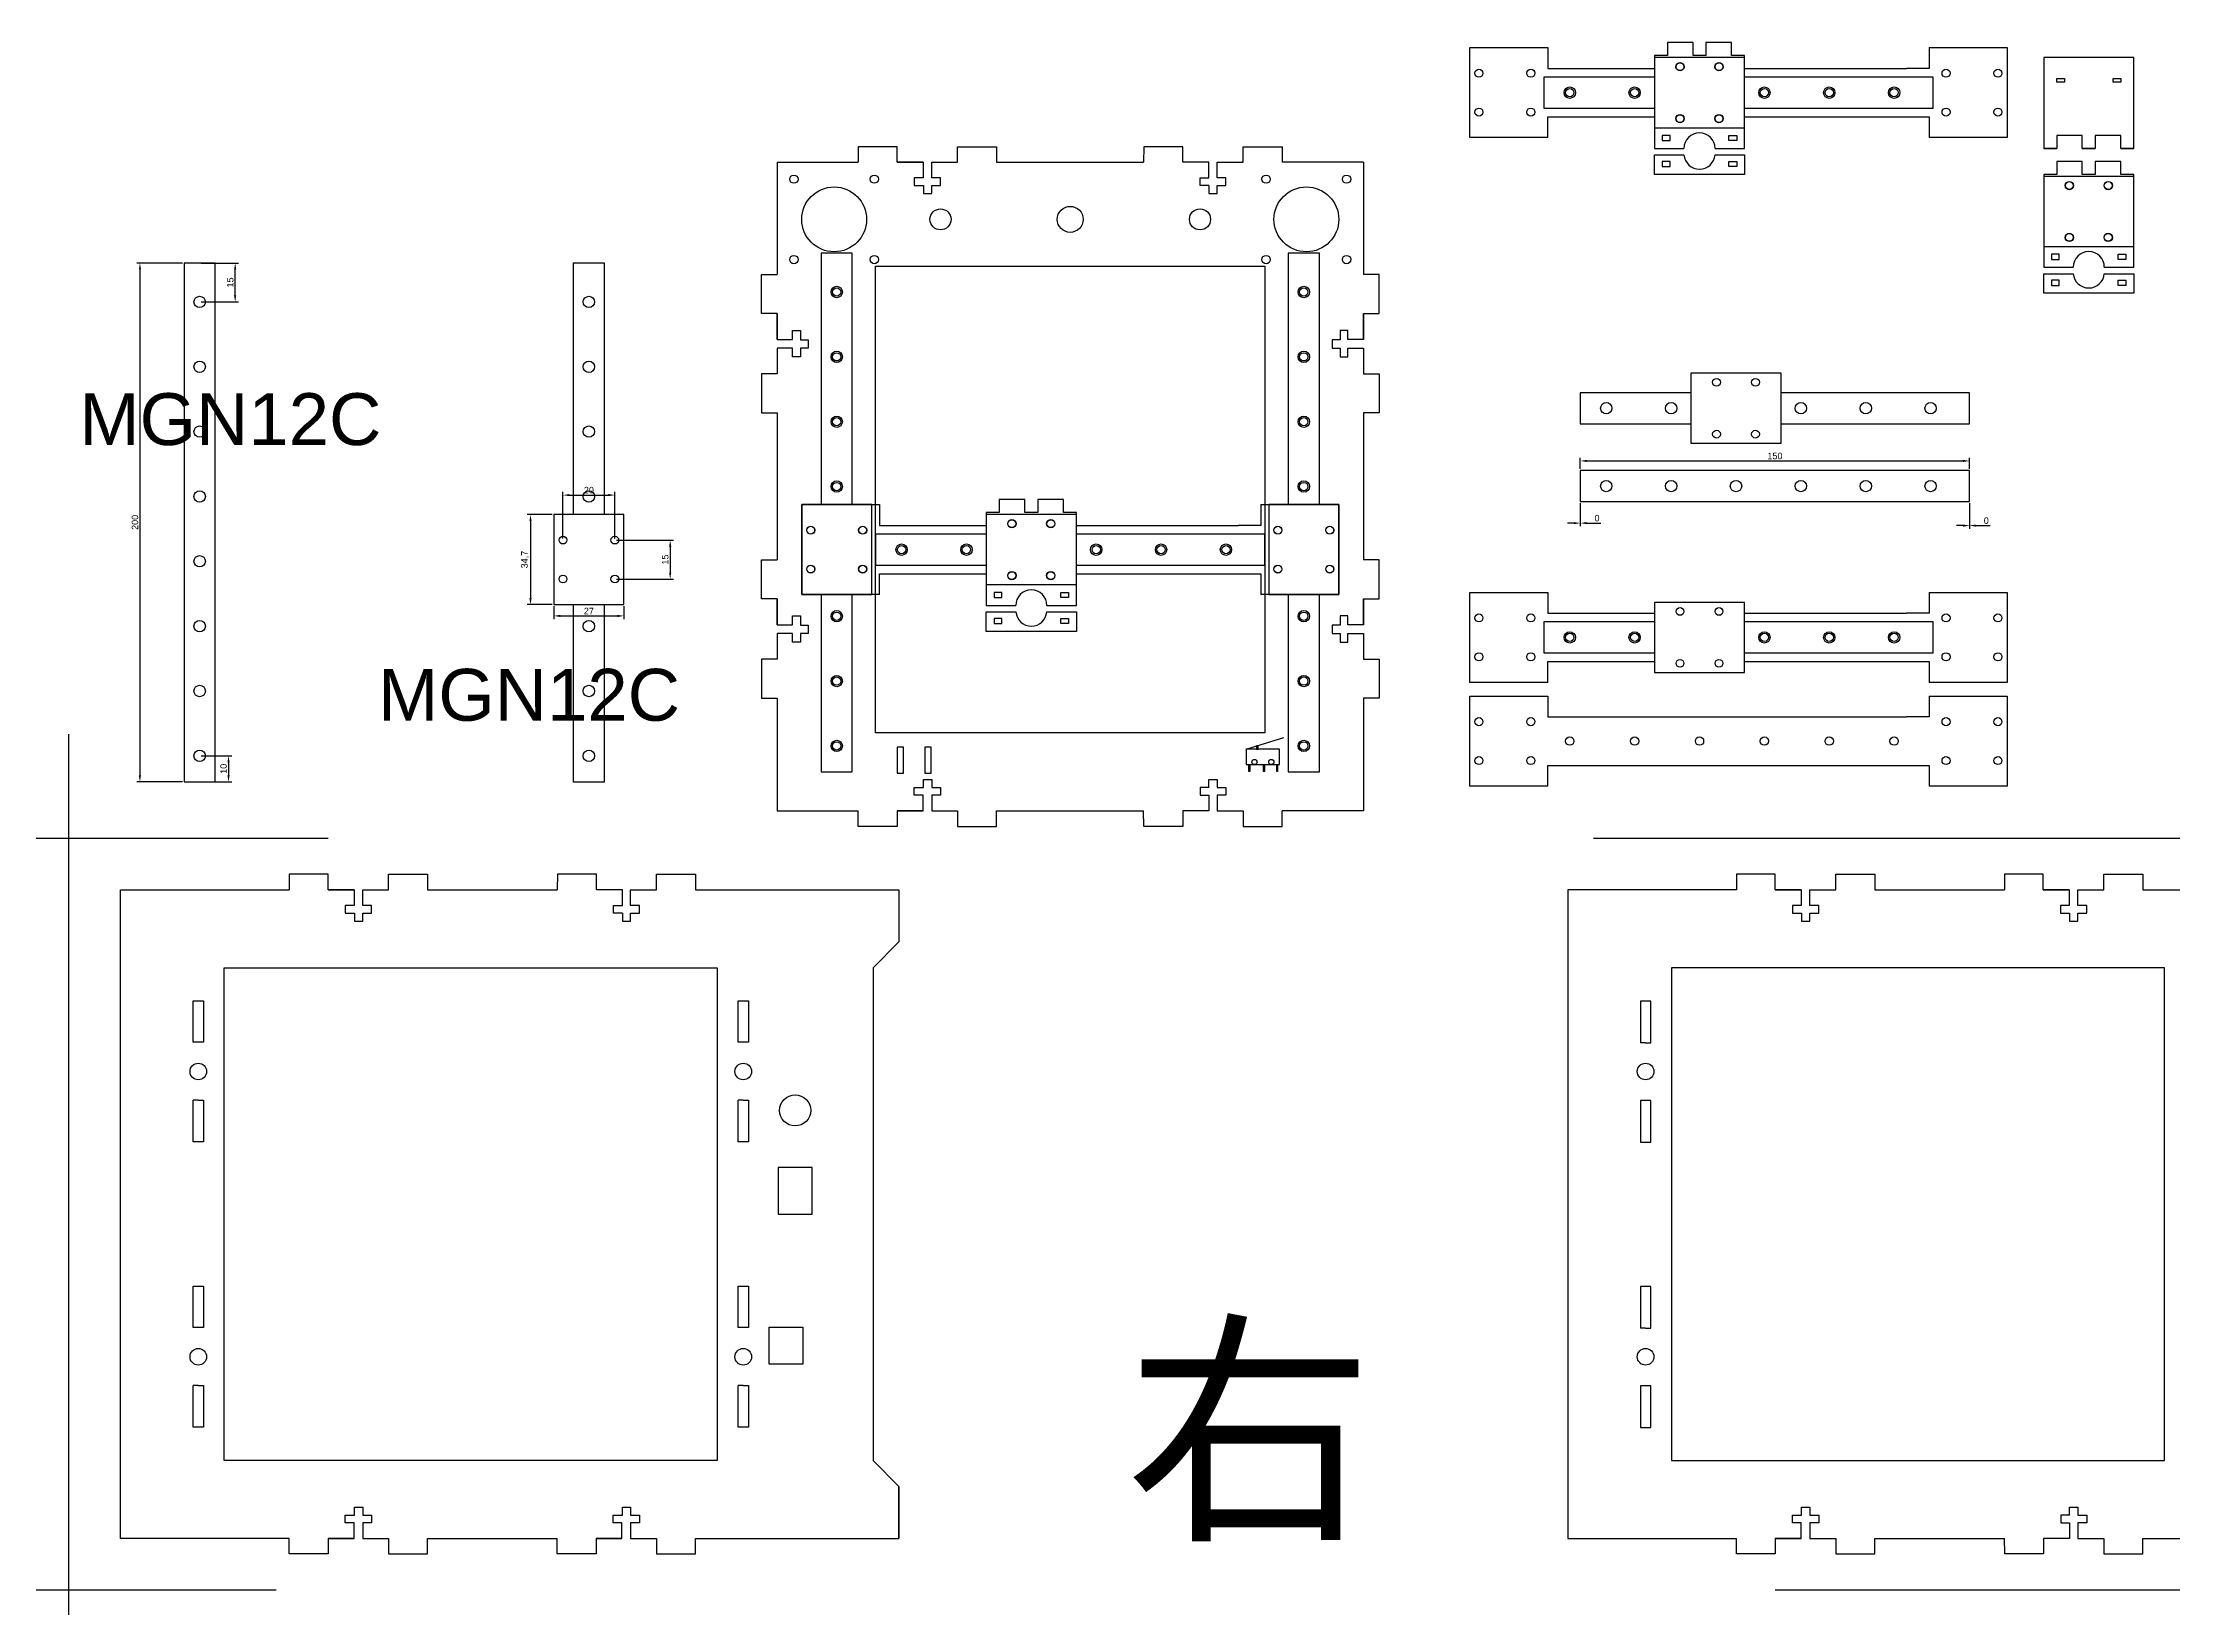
# Model space of a CAD drawing. Header units: millimetres. Extents: x -734 to 2460, y -330 to 1597.
# Drawn here: x 260 to 1081, y 313 to 917 of the extents above; entities that cross this region are included whole.
import ezdxf

# ---------------------------------------------------------------- set-up
doc = ezdxf.new("R2010")
doc.units = ezdxf.units.MM
doc.styles.get("Standard").update_dxf_attribs({"font": 'Arial.ttf'})
doc.dimstyles.new('ISO-25', dxfattribs={"dimtxt": 2.5, "dimasz": 2.5, "dimexe": 1.25, "dimexo": 0.625, "dimtad": 1, "dimtxsty": 'Standard', "dimcen": 2.5, "dimadec": 0, "dimazin": 0, "dimtfac": 1, "dimtmove": 0, "dimatfit": 3, "dimfxl": 1, "dimarcsym": 0})

# ---------------------------------------------------------------- blocks, each defined once
blk = doc.blocks.new('*D3')
at = {"color": 0, "lineweight": -2, "transparency": 16777216}
for p, q in [((321.14, 831.68), (335.45, 831.68)), ((334.2, 819.18), (334.2, 829.18)), ((321.14, 816.68), (335.45, 816.68))]:
    blk.add_line(p, q, dxfattribs=at)
at = {"color": 0, "transparency": 16777216}
for points in [[(333.78, 829.18), (334.61, 829.18), (334.2, 831.68)], [(333.78, 819.18), (334.61, 819.18), (334.2, 816.68)]]:
    blk.add_solid(points, dxfattribs=at)
at = {"layer": 'Defpoints', "color": 0, "transparency": 16777216}
for p in [(320.51, 831.68), (334.2, 831.68), (320.51, 816.68)]:
    blk.add_point(p, dxfattribs=at)
at = {"color": 0, "transparency": 16777216, "insert": (332.3, 824.18), "char_height": 2.5, "attachment_point": 5, "rotation": 90}
blk.add_mtext('15', dxfattribs=at)
blk = doc.blocks.new('*D4')
at = {"color": 0, "lineweight": -2, "transparency": 16777216}
for p, q in [((321.14, 641.68), (332.89, 641.68)), ((331.64, 639.18), (331.64, 634.18)), ((321.14, 631.68), (332.89, 631.68))]:
    blk.add_line(p, q, dxfattribs=at)
at = {"color": 0, "transparency": 16777216}
for points in [[(331.23, 639.18), (332.06, 639.18), (331.64, 641.68)], [(331.23, 634.18), (332.06, 634.18), (331.64, 631.68)]]:
    blk.add_solid(points, dxfattribs=at)
at = {"layer": 'Defpoints', "color": 0, "transparency": 16777216}
for p in [(320.51, 641.68), (320.51, 631.68), (331.64, 631.68)]:
    blk.add_point(p, dxfattribs=at)
at = {"color": 0, "transparency": 16777216, "insert": (329.74, 636.68), "char_height": 2.5, "attachment_point": 5, "rotation": 90}
blk.add_mtext('10', dxfattribs=at)
blk = doc.blocks.new('*D5')
at = {"color": 0, "lineweight": -2, "transparency": 16777216}
for p, q in [((313.89, 831.68), (296.25, 831.68)), ((297.5, 829.18), (297.5, 634.18)), ((313.89, 631.68), (296.25, 631.68))]:
    blk.add_line(p, q, dxfattribs=at)
at = {"color": 0, "transparency": 16777216}
for points in [[(297.08, 829.18), (297.92, 829.18), (297.5, 831.68)], [(297.08, 634.18), (297.92, 634.18), (297.5, 631.68)]]:
    blk.add_solid(points, dxfattribs=at)
at = {"layer": 'Defpoints', "color": 0, "transparency": 16777216}
for p in [(314.51, 831.68), (297.5, 631.68), (314.51, 631.68)]:
    blk.add_point(p, dxfattribs=at)
at = {"color": 0, "transparency": 16777216, "insert": (295.6, 731.68), "char_height": 2.5, "attachment_point": 5, "rotation": 90}
blk.add_mtext('200', dxfattribs=at)
blk = doc.blocks.new('*D6')
at = {"color": 0, "lineweight": -2, "transparency": 16777216}
for p, q in [((852.57, 739.06), (852.57, 730.16)), ((852.57, 739.06), (852.57, 730.16)), ((850.07, 731.41), (847.57, 731.41)), ((855.07, 731.41), (860.45, 731.41))]:
    blk.add_line(p, q, dxfattribs=at)
at = {"color": 0, "transparency": 16777216}
for points in [[(850.07, 731.82), (850.07, 730.99), (852.57, 731.41)], [(855.07, 731.82), (855.07, 730.99), (852.57, 731.41)]]:
    blk.add_solid(points, dxfattribs=at)
at = {"layer": 'Defpoints', "color": 0, "transparency": 16777216}
for p in [(852.57, 739.69), (852.57, 739.69), (852.57, 731.41)]:
    blk.add_point(p, dxfattribs=at)
at = {"color": 0, "transparency": 16777216, "insert": (859.01, 733.31), "char_height": 2.5, "attachment_point": 5}
blk.add_mtext('0', dxfattribs=at)
blk = doc.blocks.new('*D7')
at = {"color": 0, "lineweight": -2, "transparency": 16777216}
for p, q in [((1002.57, 739.06), (1002.57, 729.19)), ((1002.57, 739.06), (1002.57, 729.19)), ((1000.07, 730.44), (997.57, 730.44)), ((1005.07, 730.44), (1010.45, 730.44))]:
    blk.add_line(p, q, dxfattribs=at)
at = {"color": 0, "transparency": 16777216}
for points in [[(1000.07, 730.85), (1000.07, 730.02), (1002.57, 730.44)], [(1005.07, 730.85), (1005.07, 730.02), (1002.57, 730.44)]]:
    blk.add_solid(points, dxfattribs=at)
at = {"layer": 'Defpoints', "color": 0, "transparency": 16777216}
for p in [(1002.57, 739.69), (1002.57, 739.69), (1002.57, 730.44)]:
    blk.add_point(p, dxfattribs=at)
at = {"color": 0, "transparency": 16777216, "insert": (1009.01, 732.34), "char_height": 2.5, "attachment_point": 5}
blk.add_mtext('0', dxfattribs=at)
blk = doc.blocks.new('*D8')
at = {"color": 0, "lineweight": -2, "transparency": 16777216}
for p, q in [((852.57, 752.31), (852.57, 756.62)), ((1002.57, 752.31), (1002.57, 756.62)), ((855.07, 755.37), (1000.07, 755.37))]:
    blk.add_line(p, q, dxfattribs=at)
at = {"color": 0, "transparency": 16777216}
for points in [[(855.07, 755.79), (855.07, 754.96), (852.57, 755.37)], [(1000.07, 755.79), (1000.07, 754.96), (1002.57, 755.37)]]:
    blk.add_solid(points, dxfattribs=at)
at = {"layer": 'Defpoints', "color": 0, "transparency": 16777216}
for p in [(852.57, 751.69), (1002.57, 755.37), (1002.57, 751.69)]:
    blk.add_point(p, dxfattribs=at)
at = {"color": 0, "transparency": 16777216, "insert": (927.57, 757.27), "char_height": 2.5, "attachment_point": 5}
blk.add_mtext('150', dxfattribs=at)
blk = doc.blocks.new('*D9')
at = {"color": 0, "lineweight": -2, "transparency": 16777216}
for p, q in [((460.51, 725.48), (460.51, 743.45)), ((463.01, 742.2), (478.01, 742.2)), ((480.51, 725.48), (480.51, 743.45))]:
    blk.add_line(p, q, dxfattribs=at)
at = {"color": 0, "transparency": 16777216}
for points in [[(463.01, 742.62), (463.01, 741.79), (460.51, 742.2)], [(478.01, 742.62), (478.01, 741.79), (480.51, 742.2)]]:
    blk.add_solid(points, dxfattribs=at)
at = {"layer": 'Defpoints', "color": 0, "transparency": 16777216}
for p in [(480.51, 742.2), (460.51, 724.85), (480.51, 724.85)]:
    blk.add_point(p, dxfattribs=at)
at = {"color": 0, "transparency": 16777216, "insert": (470.51, 744.11), "char_height": 2.5, "attachment_point": 5}
blk.add_mtext('20', dxfattribs=at)
blk = doc.blocks.new('*D10')
at = {"color": 0, "lineweight": -2, "transparency": 16777216}
for p, q in [((481.14, 724.85), (503.09, 724.85)), ((501.84, 722.35), (501.84, 712.35)), ((481.14, 709.85), (503.09, 709.85))]:
    blk.add_line(p, q, dxfattribs=at)
at = {"color": 0, "transparency": 16777216}
for points in [[(501.43, 722.35), (502.26, 722.35), (501.84, 724.85)], [(501.43, 712.35), (502.26, 712.35), (501.84, 709.85)]]:
    blk.add_solid(points, dxfattribs=at)
at = {"layer": 'Defpoints', "color": 0, "transparency": 16777216}
for p in [(480.51, 724.85), (480.51, 709.85), (501.84, 709.85)]:
    blk.add_point(p, dxfattribs=at)
at = {"color": 0, "transparency": 16777216, "insert": (499.94, 717.35), "char_height": 2.5, "attachment_point": 5, "rotation": 90}
blk.add_mtext('15', dxfattribs=at)
blk = doc.blocks.new('*D11')
at = {"color": 0, "lineweight": -2, "transparency": 16777216}
for p, q in [((456.39, 734.7), (446.76, 734.7)), ((448.01, 732.2), (448.01, 702.5)), ((456.39, 700), (446.76, 700))]:
    blk.add_line(p, q, dxfattribs=at)
at = {"color": 0, "transparency": 16777216}
for points in [[(447.6, 732.2), (448.43, 732.2), (448.01, 734.7)], [(447.6, 702.5), (448.43, 702.5), (448.01, 700)]]:
    blk.add_solid(points, dxfattribs=at)
at = {"layer": 'Defpoints', "color": 0, "transparency": 16777216}
for p in [(457.01, 734.7), (448.01, 700), (457.01, 700)]:
    blk.add_point(p, dxfattribs=at)
at = {"color": 0, "transparency": 16777216, "insert": (445.89, 717.35), "char_height": 2.5, "attachment_point": 5, "rotation": 90}
blk.add_mtext('34,7', dxfattribs=at)
blk = doc.blocks.new('*D12')
at = {"color": 0, "lineweight": -2, "transparency": 16777216}
for p, q in [((457.01, 699.38), (457.01, 694.37)), ((484.01, 699.38), (484.01, 694.37)), ((459.51, 695.62), (481.51, 695.62))]:
    blk.add_line(p, q, dxfattribs=at)
at = {"color": 0, "transparency": 16777216}
for points in [[(459.51, 696.03), (459.51, 695.2), (457.01, 695.62)], [(481.51, 696.03), (481.51, 695.2), (484.01, 695.62)]]:
    blk.add_solid(points, dxfattribs=at)
at = {"layer": 'Defpoints', "color": 0, "transparency": 16777216}
for p in [(457.01, 700), (484.01, 700), (484.01, 695.62)]:
    blk.add_point(p, dxfattribs=at)
at = {"color": 0, "transparency": 16777216, "insert": (470.51, 697.5), "char_height": 2.5, "attachment_point": 5}
blk.add_mtext('27', dxfattribs=at)

msp = doc.modelspace()

# ---------------------------------------------------------------- linework, layer by layer
for p, q in [((810, 914.7), (840, 914.7)), ((810, 880), (810, 914.7)), ((840, 914.7), (840, 906.7)), ((881.15, 911.65), (881.15, 910.85)), ((896, 916.65), (886.15, 916.65)), ((910.85, 916.65), (901, 916.65)), ((915.85, 875.85), (915.85, 911.65)), ((987, 914.7), (1017, 914.7)), ((987, 914.7), (987, 906.7)), ((1017, 914.7), (1017, 880)), ((840, 906.7), (881.15, 906.7)), ((881.15, 910.85), (881.15, 875.85)), ((915.85, 906.7), (978.281, 906.7)), ((987, 906.7), (978.281, 906.7)), ((840, 880), (840, 888)), ((840, 888), (881.15, 888)), ((915.85, 888), (987, 888)), ((987, 888), (987, 880)), ((840, 880), (810, 880)), ((1017, 880), (987, 880)), ((1046, 880.85), (1036.15, 880.85)), ((1060.85, 880.85), (1051, 880.85)), ((543.021, 870.5), (574.273, 870.5)), ((543.021, 870.5), (543.021, 827.239)), ((589.273, 876.5), (574.273, 876.5)), ((574.273, 876.5), (574.273, 870.5)), ((589.273, 870.5), (589.273, 876.5)), ((599.273, 870.5), (589.273, 870.5)), ((599.273, 870.5), (599.273, 864.5)), ((602.611, 864.5), (602.611, 870.5)), ((602.611, 870.5), (612.611, 870.5)), ((612.611, 870.5), (612.611, 876.5)), ((612.611, 876.5), (627.611, 876.5)), ((627.611, 876.5), (627.611, 870.5)), ((627.611, 870.5), (684.273, 870.5)), ((684.411, 876.5), (684.273, 870.5)), ((699.411, 876.5), (684.411, 876.5)), ((699.411, 870.5), (699.411, 876.5)), ((709.411, 870.5), (699.411, 870.5)), ((709.411, 864.5), (709.411, 870.5)), ((712.611, 864.5), (712.611, 870.5)), ((712.611, 870.5), (722.611, 870.5)), ((722.611, 870.5), (722.611, 876.5)), ((722.611, 876.5), (737.611, 876.5)), ((737.611, 876.5), (737.611, 870.5)), ((769.001, 870.5), (737.611, 870.5)), ((769.001, 870.5), (769.001, 827.239)), ((881.15, 875.85), (892.5, 875.85)), ((881.15, 875.85), (884.15, 875.85)), ((881.15, 873.35), (892.521, 873.35)), ((904.479, 873.35), (915.85, 873.35)), ((904.5, 875.85), (915.85, 875.85)), ((1046, 870.85), (1036.15, 870.85)), ((1060.85, 870.85), (1051, 870.85)), ((599.273, 864.5), (595.873, 864.5)), ((595.873, 864.5), (595.873, 861.5)), ((606.011, 864.5), (602.611, 864.5)), ((606.011, 861.5), (606.011, 864.5)), ((706.011, 861.5), (706.011, 864.5)), ((706.011, 864.5), (709.411, 864.5)), ((716.011, 864.5), (712.611, 864.5)), ((716.011, 861.5), (716.011, 864.5)), ((1031.15, 865.85), (1031.15, 865.05)), ((1031.15, 865.05), (1031.15, 830.05)), ((1065.85, 830.05), (1065.85, 865.85)), ((595.873, 861.5), (599.411, 861.5)), ((599.411, 861.5), (599.411, 858.5)), ((599.411, 858.5), (602.611, 858.5)), ((602.611, 858.5), (602.611, 861.5)), ((602.611, 861.5), (606.011, 861.5)), ((709.411, 861.5), (706.011, 861.5)), ((709.411, 861.5), (709.411, 858.5)), ((709.411, 861.5), (709.411, 861.5)), ((709.411, 858.5), (712.611, 858.5)), ((712.611, 858.5), (712.611, 861.5)), ((712.611, 861.5), (716.011, 861.5)), ((1031.15, 830.05), (1042.5, 830.05)), ((1031.15, 830.05), (1034.15, 830.05)), ((1054.5, 830.05), (1065.85, 830.05)), ((537.021, 812.239), (537.021, 827.239)), ((537.021, 827.239), (543.021, 827.239)), ((775.001, 827.239), (769.001, 827.239)), ((775.001, 812.239), (775.001, 827.239)), ((1031.15, 827.55), (1042.521, 827.55)), ((1054.479, 827.55), (1065.85, 827.55)), ((543.021, 812.239), (537.021, 812.239)), ((543.021, 802.239), (543.021, 812.239)), ((549.021, 802.239), (549.021, 805.639)), ((549.021, 805.639), (552.021, 805.639)), ((552.021, 805.639), (552.021, 802.1)), ((763.001, 805.639), (760.001, 805.639)), ((760.001, 805.639), (760.001, 802.1)), ((763.001, 802.239), (763.001, 805.639)), ((769.001, 802.239), (769.001, 812.239)), ((769.001, 812.239), (775.001, 812.239)), ((543.021, 802.239), (549.021, 802.239)), ((549.021, 798.9), (543.021, 798.9)), ((543.021, 798.9), (543.021, 788.9)), ((549.021, 795.5), (549.021, 798.9)), ((552.021, 802.1), (555.021, 802.1)), ((555.021, 798.9), (552.021, 798.9)), ((552.021, 798.9), (552.021, 795.5)), ((555.021, 802.1), (555.021, 798.9)), ((760.001, 802.1), (757.001, 802.1)), ((757.001, 802.1), (757.001, 798.9)), ((757.001, 798.9), (760.001, 798.9)), ((760.001, 798.9), (760.001, 795.5)), ((769.001, 802.239), (763.001, 802.239)), ((763.001, 795.5), (763.001, 798.9)), ((763.001, 798.9), (769.001, 798.9)), ((769.001, 798.9), (769.001, 788.9)), ((543.021, 788.9), (537.021, 788.9)), ((537.021, 788.9), (537.021, 773.9)), ((552.021, 795.5), (549.021, 795.5)), ((760.001, 795.5), (763.001, 795.5)), ((769.001, 788.9), (775.001, 788.9)), ((775.001, 788.9), (775.001, 773.9)), ((537.021, 773.9), (543.021, 773.9)), ((543.021, 773.9), (543.021, 717.239)), ((775.001, 773.9), (769.001, 773.9)), ((769.001, 773.9), (769.001, 717.239)), ((638.511, 740.473), (628.661, 740.473)), ((653.361, 740.473), (643.511, 740.473)), ((552.511, 738.523), (582.511, 738.523)), ((552.511, 703.823), (552.511, 738.523)), ((582.511, 738.523), (582.511, 730.523)), ((623.661, 735.473), (623.661, 734.673)), ((623.661, 734.673), (623.661, 699.673)), ((658.361, 699.673), (658.361, 735.473)), ((729.511, 738.523), (759.511, 738.523)), ((729.511, 738.523), (729.511, 730.523)), ((759.511, 738.523), (759.511, 703.823)), ((582.511, 730.523), (623.661, 730.523)), ((658.361, 730.523), (720.792, 730.523)), ((729.511, 730.523), (720.792, 730.523)), ((537.021, 702.239), (537.021, 717.239)), ((537.021, 717.239), (543.021, 717.239)), ((775.001, 717.239), (769.001, 717.239)), ((775.001, 702.239), (775.001, 717.239)), ((582.511, 703.823), (582.511, 711.823)), ((582.511, 711.823), (623.661, 711.823)), ((658.361, 711.823), (729.511, 711.823)), ((729.511, 711.823), (729.511, 703.823)), ((543.021, 702.239), (537.021, 702.239)), ((543.021, 692.239), (543.021, 702.239)), ((582.511, 703.823), (552.511, 703.823)), ((623.661, 699.673), (635.011, 699.673)), ((623.661, 699.673), (626.661, 699.673)), ((647.011, 699.673), (658.361, 699.673)), ((759.511, 703.823), (729.511, 703.823)), ((769.001, 692.239), (769.001, 702.239)), ((769.001, 702.239), (775.001, 702.239)), ((810, 704.7), (840, 704.7)), ((810, 670), (810, 704.7)), ((840, 704.7), (840, 696.7)), ((987, 704.7), (1017, 704.7)), ((987, 704.7), (987, 696.7)), ((1017, 704.7), (1017, 670)), ((543.021, 692.239), (549.021, 692.239)), ((549.021, 692.239), (549.021, 695.639)), ((549.021, 695.639), (552.021, 695.639)), ((552.021, 695.639), (552.021, 692.1)), ((552.021, 692.1), (555.021, 692.1)), ((555.021, 692.1), (555.021, 688.9)), ((623.661, 697.173), (635.032, 697.173)), ((646.99, 697.173), (658.361, 697.173)), ((760.001, 692.1), (757.001, 692.1)), ((757.001, 692.1), (757.001, 688.9)), ((763.001, 695.639), (760.001, 695.639)), ((760.001, 695.639), (760.001, 692.1)), ((763.001, 692.239), (763.001, 695.639)), ((769.001, 692.239), (763.001, 692.239)), ((840, 696.7), (881.15, 696.7)), ((915.85, 696.7), (978.281, 696.7)), ((987, 696.7), (978.281, 696.7)), ((549.021, 688.9), (543.021, 688.9)), ((543.021, 688.9), (543.021, 678.9)), ((549.021, 685.5), (549.021, 688.9)), ((552.021, 685.5), (549.021, 685.5)), ((555.021, 688.9), (552.021, 688.9)), ((552.021, 688.9), (552.021, 685.5)), ((757.001, 688.9), (760.001, 688.9)), ((760.001, 688.9), (760.001, 685.5)), ((760.001, 685.5), (763.001, 685.5)), ((763.001, 685.5), (763.001, 688.9)), ((763.001, 688.9), (769.001, 688.9)), ((769.001, 688.9), (769.001, 678.9)), ((543.021, 678.9), (537.021, 678.9)), ((537.021, 678.9), (537.021, 663.9)), ((769.001, 678.9), (775.001, 678.9)), ((775.001, 678.9), (775.001, 663.9)), ((840, 670), (840, 678)), ((840, 678), (881.15, 678)), ((915.85, 678), (987, 678)), ((987, 678), (987, 670)), ((840, 670), (810, 670)), ((1017, 670), (987, 670)), ((537.021, 663.9), (543.021, 663.9)), ((543.021, 663.9), (543.021, 620.5)), ((775.001, 663.9), (769.001, 663.9)), ((769.001, 663.9), (769.001, 620.5)), ((810, 664.7), (840, 664.7)), ((810, 630), (810, 664.7)), ((840, 664.7), (840, 656.7)), ((987, 664.7), (1017, 664.7)), ((987, 664.7), (987, 656.7)), ((1017, 664.7), (1017, 630)), ((723.836, 644.296), (738.265, 648.702)), ((840, 656.7), (978.281, 656.7)), ((987, 656.7), (978.281, 656.7)), ((591.7, 645), (589.3, 645)), ((589.3, 645), (589.3, 635)), ((591.7, 640), (591.7, 645)), ((602.4, 645), (600, 645)), ((600, 645), (600, 635)), ((602.4, 640), (602.4, 645)), ((589.3, 635), (591.7, 635)), ((591.7, 635), (591.7, 640)), ((599.411, 629.5), (599.411, 632.5)), ((599.411, 632.5), (602.611, 632.5)), ((600, 635), (602.4, 635)), ((602.4, 635), (602.4, 640)), ((602.611, 632.5), (602.611, 629.5)), ((709.411, 629.5), (709.411, 632.5)), ((709.411, 632.5), (712.611, 632.5)), ((712.611, 632.5), (712.611, 629.5)), ((840, 630), (840, 638)), ((840, 638), (987, 638)), ((987, 638), (987, 630)), ((595.873, 626.5), (595.873, 629.5)), ((595.873, 629.5), (599.411, 629.5)), ((599.273, 626.5), (595.873, 626.5)), ((599.273, 620.5), (599.273, 626.5)), ((602.611, 629.5), (606.011, 629.5)), ((606.011, 626.5), (602.611, 626.5)), ((602.611, 626.5), (602.611, 620.5)), ((606.011, 629.5), (606.011, 626.5)), ((709.411, 629.5), (706.011, 629.5)), ((706.011, 629.5), (706.011, 626.5)), ((706.011, 626.5), (709.411, 626.5)), ((709.411, 629.5), (709.411, 629.5)), ((709.411, 626.5), (709.411, 620.5)), ((712.611, 629.5), (716.011, 629.5)), ((716.011, 626.5), (712.611, 626.5)), ((712.611, 626.5), (712.611, 620.5)), ((716.011, 629.5), (716.011, 626.5)), ((840, 630), (810, 630)), ((1017, 630), (987, 630)), ((543.021, 620.5), (574.273, 620.5)), ((574.273, 614.5), (574.273, 620.5)), ((599.273, 620.5), (589.273, 620.5)), ((589.273, 620.5), (589.273, 614.5)), ((602.611, 620.5), (612.611, 620.5)), ((612.611, 620.5), (612.611, 614.5)), ((627.611, 614.5), (627.611, 620.5)), ((627.611, 620.5), (684.273, 620.5)), ((684.411, 614.5), (684.273, 620.5)), ((709.411, 620.5), (699.411, 620.5)), ((699.411, 620.5), (699.411, 614.5)), ((712.611, 620.5), (722.611, 620.5)), ((722.611, 620.5), (722.611, 614.5)), ((737.611, 614.5), (737.611, 620.5)), ((769.001, 620.5), (737.611, 620.5)), ((589.273, 614.5), (574.273, 614.5)), ((612.611, 614.5), (627.611, 614.5)), ((699.411, 614.5), (684.411, 614.5)), ((722.611, 614.5), (737.611, 614.5)), ((370, 596), (355, 596)), ((355, 596), (355, 590)), ((370, 590), (370, 596)), ((393.339, 590), (393.339, 596)), ((393.339, 596), (408.339, 596)), ((408.339, 596), (408.339, 590)), ((458.4, 596), (458.261, 590)), ((473.4, 596), (458.4, 596)), ((473.4, 590), (473.4, 596)), ((496.6, 590), (496.6, 596)), ((496.6, 596), (511.6, 596)), ((511.6, 596), (511.6, 590)), ((927.712, 596), (912.712, 596)), ((912.712, 596), (912.712, 590)), ((927.712, 590), (927.712, 596)), ((951.051, 590), (951.051, 596)), ((951.051, 596), (966.051, 596)), ((966.051, 596), (966.051, 590)), ((1030.973, 596), (1015.973, 596)), ((1015.973, 596), (1015.973, 590)), ((1030.973, 590), (1030.973, 596)), ((1054.312, 590), (1054.312, 596)), ((1054.312, 596), (1069.312, 596)), ((1069.312, 596), (1069.312, 590)), ((380, 590), (370, 590)), ((380, 584), (376.6, 584)), ((376.6, 584), (376.6, 581)), ((380, 590), (380, 584)), ((383.339, 584), (383.339, 590)), ((383.339, 590), (393.339, 590)), ((386.739, 584), (383.339, 584)), ((386.739, 581), (386.739, 584)), ((483.4, 590), (473.4, 590)), ((480, 581), (480, 584)), ((480, 584), (483.4, 584)), ((483.4, 584), (483.4, 590)), ((486.6, 584), (486.6, 590)), ((486.6, 590), (496.6, 590)), ((490, 584), (486.6, 584)), ((490, 581), (490, 584)), ((590, 590), (590, 570)), ((912.712, 590), (847.712, 590)), ((937.712, 590), (927.712, 590)), ((937.712, 584), (934.312, 584)), ((934.312, 584), (934.312, 581)), ((937.712, 590), (937.712, 584)), ((941.051, 584), (941.051, 590)), ((941.051, 590), (951.051, 590)), ((944.451, 584), (941.051, 584)), ((944.451, 581), (944.451, 584)), ((1040.973, 590), (1030.973, 590)), ((1040.973, 584), (1037.573, 584)), ((1037.573, 584), (1037.573, 581)), ((1040.973, 590), (1040.973, 584)), ((1044.312, 584), (1044.312, 590)), ((1044.312, 590), (1054.312, 590)), ((1047.712, 584), (1044.312, 584)), ((1047.712, 581), (1047.712, 584)), ((1069.312, 590), (1147.712, 590)), ((376.6, 581), (380.139, 581)), ((380.139, 581), (380.139, 578)), ((380.139, 578), (383.339, 578)), ((383.339, 578), (383.339, 581)), ((383.339, 581), (386.739, 581)), ((483.4, 581), (480, 581)), ((483.4, 581), (483.4, 578)), ((483.4, 581), (483.4, 581)), ((483.4, 578), (486.6, 578)), ((486.6, 578), (486.6, 581)), ((486.6, 581), (490, 581)), ((934.312, 581), (937.851, 581)), ((937.851, 581), (937.851, 578)), ((937.851, 578), (941.051, 578)), ((941.051, 578), (941.051, 581)), ((941.051, 581), (944.451, 581)), ((1037.573, 581), (1041.112, 581)), ((1041.112, 581), (1041.112, 578)), ((1041.112, 578), (1044.312, 578)), ((1044.312, 578), (1044.312, 581)), ((1044.312, 581), (1047.712, 581)), ((590, 570), (580, 560)), ((330, 370), (330, 560)), ((330, 560), (520, 560)), ((520, 560), (520, 370)), ((580, 560), (580, 370)), ((1077.712, 560), (887.712, 560)), ((887.712, 560), (887.712, 370)), ((1077.712, 370), (1077.712, 560)), ((317.99, 547.239), (320, 547.239)), ((317.99, 531.239), (317.99, 547.239)), ((320, 547.239), (320, 547.239)), ((320, 547.239), (320, 547.239)), ((320, 547.239), (322.01, 547.239)), ((320, 547.239), (320, 547.239)), ((320, 547.239), (322.01, 547.239)), ((322.01, 547.239), (322.01, 531.239)), ((527.99, 547.239), (530, 547.239)), ((527.99, 531.239), (527.99, 547.239)), ((530, 547.239), (530, 547.239)), ((530, 547.239), (530, 547.239)), ((530, 547.239), (532.01, 547.239)), ((530, 547.239), (530, 547.239)), ((530, 547.239), (532.01, 547.239)), ((532.01, 547.239), (532.01, 531.239)), ((875.702, 547.1), (875.702, 531.1)), ((879.722, 547.1), (875.702, 547.1)), ((879.722, 547.1), (875.702, 547.1)), ((875.702, 547.1), (875.702, 531.1)), ((879.722, 531.1), (879.722, 547.1)), ((879.722, 547.1), (879.722, 547.1)), ((322.01, 531.239), (317.99, 531.239)), ((322.01, 531.239), (317.99, 531.239)), ((322.01, 531.239), (322.01, 531.239)), ((532.01, 531.239), (527.99, 531.239)), ((532.01, 531.239), (527.99, 531.239)), ((532.01, 531.239), (532.01, 531.239)), ((877.712, 531.1), (875.702, 531.1)), ((877.712, 531.1), (877.712, 531.1)), ((877.712, 531.1), (877.712, 531.1)), ((877.712, 531.1), (879.722, 531.1)), ((877.712, 531.1), (877.712, 531.1)), ((879.202, 531.1), (879.202, 531.1)), ((879.202, 531.1), (879.202, 531.1)), ((317.99, 492.9), (317.99, 508.9)), ((317.99, 492.9), (317.99, 508.9)), ((320, 508.9), (317.99, 508.9)), ((320, 508.9), (320, 508.9)), ((320, 508.9), (320, 508.9)), ((320, 508.9), (322.01, 508.9)), ((320, 508.9), (320, 508.9)), ((321.49, 508.9), (321.49, 508.9)), ((321.49, 508.9), (321.49, 508.9)), ((322.01, 508.9), (322.01, 492.9)), ((527.99, 492.9), (527.99, 508.9)), ((527.99, 492.9), (527.99, 508.9)), ((530, 508.9), (527.99, 508.9)), ((530, 508.9), (530, 508.9)), ((530, 508.9), (530, 508.9)), ((530, 508.9), (532.01, 508.9)), ((530, 508.9), (530, 508.9)), ((531.49, 508.9), (531.49, 508.9)), ((531.49, 508.9), (531.49, 508.9)), ((532.01, 508.9), (532.01, 492.9)), ((879.722, 508.761), (875.702, 508.761)), ((879.722, 508.761), (875.702, 508.761)), ((875.702, 508.761), (875.702, 492.761)), ((879.722, 492.761), (879.722, 508.761)), ((879.722, 508.761), (879.722, 508.761)), ((322.01, 492.9), (317.99, 492.9)), ((322.01, 492.9), (317.99, 492.9)), ((322.01, 492.9), (322.01, 492.9)), ((532.01, 492.9), (527.99, 492.9)), ((532.01, 492.9), (527.99, 492.9)), ((532.01, 492.9), (532.01, 492.9)), ((875.702, 492.761), (877.712, 492.761)), ((877.712, 492.761), (877.712, 492.761)), ((877.712, 492.761), (877.712, 492.761)), ((877.712, 492.761), (879.722, 492.761)), ((877.712, 492.761), (877.712, 492.761)), ((877.712, 492.761), (879.722, 492.761)), ((317.99, 437.239), (320, 437.239)), ((317.99, 421.239), (317.99, 437.239)), ((320, 437.239), (320, 437.239)), ((320, 437.239), (320, 437.239)), ((320, 437.239), (322.01, 437.239)), ((320, 437.239), (320, 437.239)), ((320, 437.239), (322.01, 437.239)), ((322.01, 437.239), (322.01, 421.239)), ((527.99, 437.239), (530, 437.239)), ((527.99, 421.239), (527.99, 437.239)), ((530, 437.239), (530, 437.239)), ((530, 437.239), (530, 437.239)), ((530, 437.239), (532.01, 437.239)), ((530, 437.239), (530, 437.239)), ((530, 437.239), (532.01, 437.239)), ((532.01, 437.239), (532.01, 421.239)), ((875.702, 437.1), (875.702, 421.1)), ((879.722, 437.1), (875.702, 437.1)), ((879.722, 437.1), (875.702, 437.1)), ((875.702, 437.1), (875.702, 421.1)), ((879.722, 421.1), (879.722, 437.1)), ((879.722, 437.1), (879.722, 437.1)), ((322.01, 421.239), (317.99, 421.239)), ((322.01, 421.239), (317.99, 421.239)), ((322.01, 421.239), (322.01, 421.239)), ((532.01, 421.239), (527.99, 421.239)), ((532.01, 421.239), (527.99, 421.239)), ((532.01, 421.239), (532.01, 421.239)), ((877.712, 421.1), (875.702, 421.1)), ((877.712, 421.1), (877.712, 421.1)), ((877.712, 421.1), (877.712, 421.1)), ((877.712, 421.1), (879.722, 421.1)), ((877.712, 421.1), (877.712, 421.1)), ((879.202, 421.1), (879.202, 421.1)), ((879.202, 421.1), (879.202, 421.1)), ((317.99, 382.9), (317.99, 398.9)), ((317.99, 382.9), (317.99, 398.9)), ((320, 398.9), (317.99, 398.9)), ((320, 398.9), (320, 398.9)), ((320, 398.9), (320, 398.9)), ((320, 398.9), (322.01, 398.9)), ((320, 398.9), (320, 398.9)), ((321.49, 398.9), (321.49, 398.9)), ((321.49, 398.9), (321.49, 398.9)), ((322.01, 398.9), (322.01, 382.9)), ((527.99, 382.9), (527.99, 398.9)), ((527.99, 382.9), (527.99, 398.9)), ((530, 398.9), (527.99, 398.9)), ((530, 398.9), (530, 398.9)), ((530, 398.9), (530, 398.9)), ((530, 398.9), (532.01, 398.9)), ((530, 398.9), (530, 398.9)), ((531.49, 398.9), (531.49, 398.9)), ((531.49, 398.9), (531.49, 398.9)), ((532.01, 398.9), (532.01, 382.9)), ((879.722, 398.761), (875.702, 398.761)), ((879.722, 398.761), (875.702, 398.761)), ((875.702, 398.761), (875.702, 382.761)), ((879.722, 382.761), (879.722, 398.761)), ((879.722, 398.761), (879.722, 398.761)), ((322.01, 382.9), (317.99, 382.9)), ((322.01, 382.9), (317.99, 382.9)), ((322.01, 382.9), (322.01, 382.9)), ((532.01, 382.9), (527.99, 382.9)), ((532.01, 382.9), (527.99, 382.9)), ((532.01, 382.9), (532.01, 382.9)), ((875.702, 382.761), (877.712, 382.761)), ((877.712, 382.761), (877.712, 382.761)), ((877.712, 382.761), (877.712, 382.761)), ((877.712, 382.761), (879.722, 382.761)), ((877.712, 382.761), (877.712, 382.761)), ((877.712, 382.761), (879.722, 382.761)), ((520, 370), (330, 370)), ((590, 360), (580, 370)), ((887.712, 370), (1077.712, 370)), ((590, 340), (590, 360)), ((376.6, 346), (376.6, 349)), ((376.6, 349), (380.139, 349)), ((380, 346), (376.6, 346)), ((380, 340), (380, 346)), ((380.139, 349), (380.139, 352)), ((380.139, 352), (383.339, 352)), ((383.339, 352), (383.339, 349)), ((383.339, 349), (386.739, 349)), ((386.739, 346), (383.339, 346)), ((383.339, 346), (383.339, 340)), ((386.739, 349), (386.739, 346)), ((479.861, 346), (479.861, 349)), ((479.861, 349), (483.4, 349)), ((483.261, 346), (479.861, 346)), ((483.261, 340), (483.261, 346)), ((483.4, 349), (483.4, 352)), ((483.4, 352), (486.6, 352)), ((486.6, 352), (486.6, 349)), ((486.6, 349), (490, 349)), ((490, 346), (486.6, 346)), ((486.6, 346), (486.6, 340)), ((490, 349), (490, 346)), ((934.312, 346), (934.312, 349)), ((934.312, 349), (937.851, 349)), ((937.712, 346), (934.312, 346)), ((937.712, 340), (937.712, 346)), ((937.851, 349), (937.851, 352)), ((937.851, 352), (941.051, 352)), ((941.051, 352), (941.051, 349)), ((941.051, 349), (944.451, 349)), ((944.451, 346), (941.051, 346)), ((941.051, 346), (941.051, 340)), ((944.451, 349), (944.451, 346)), ((1041.112, 349), (1037.712, 349)), ((1037.712, 349), (1037.712, 346)), ((1037.712, 346), (1041.112, 346)), ((1041.112, 349), (1041.112, 352)), ((1041.112, 352), (1044.312, 352)), ((1041.112, 349), (1041.112, 349)), ((1041.112, 346), (1041.112, 340)), ((1044.312, 352), (1044.312, 349)), ((1044.312, 349), (1047.712, 349)), ((1047.712, 346), (1044.312, 346)), ((1044.312, 346), (1044.312, 340)), ((1047.712, 349), (1047.712, 346)), ((355, 340), (290, 340)), ((355, 334), (355, 340)), ((380, 340), (370, 340)), ((370, 340), (370, 334)), ((383.339, 340), (393.339, 340)), ((393.339, 340), (393.339, 334)), ((408.339, 334), (408.339, 340)), ((458.261, 334), (458.261, 340)), ((483.261, 340), (473.261, 340)), ((473.261, 340), (473.261, 334)), ((486.6, 340), (496.6, 340)), ((496.6, 340), (496.6, 334)), ((511.6, 334), (511.6, 340)), ((511.6, 340), (590, 340)), ((912.712, 334), (912.712, 340)), ((937.712, 340), (927.712, 340)), ((927.712, 340), (927.712, 334)), ((941.051, 340), (951.051, 340)), ((951.051, 340), (951.051, 334)), ((966.051, 334), (966.051, 340)), ((1016.112, 334), (1015.973, 340)), ((1041.112, 340), (1031.112, 340)), ((1031.112, 340), (1031.112, 334)), ((1044.312, 340), (1054.312, 340)), ((1054.312, 340), (1054.312, 334)), ((1069.312, 334), (1069.312, 340)), ((370, 334), (355, 334)), ((393.339, 334), (408.339, 334)), ((473.261, 334), (458.261, 334)), ((496.6, 334), (511.6, 334)), ((927.712, 334), (912.712, 334)), ((951.051, 334), (966.051, 334)), ((1031.112, 334), (1016.112, 334)), ((1054.312, 334), (1069.312, 334))]:
    msp.add_line(p, q)
at = {"color": 2}
for p, q in [((270, 650), (270, 180)), ((-330, 610), (370, 610)), ((857.712, 610), (1557.712, 610)), ((350, 320), (-260, 320)), ((1537.712, 320), (927.712, 320))]:
    msp.add_line(p, q, dxfattribs=at)
for points in [[(886.15, 916.65), (886.15, 911.65), (881.15, 911.65)], [(901, 916.65), (901, 911.65), (896, 911.65), (896, 916.65)], [(915.85, 911.65), (910.85, 911.65), (910.85, 916.65)], [(1060.85, 875.85), (1065.85, 875.85), (1065.85, 910.85), (1031.15, 910.85), (1031.15, 875.85), (1036.15, 875.85)], [(1036.15, 880.85), (1036.15, 875.85), (1031.15, 875.85)], [(1051, 880.85), (1051, 875.85), (1046, 875.85), (1046, 880.85)], [(1065.85, 875.85), (1060.85, 875.85), (1060.85, 880.85)], [(589.273, 870.5), (599.273, 870.5)], [(602.611, 870.5), (612.611, 870.5)], [(712.611, 870.5), (722.611, 870.5)], [(915.85, 873.35), (915.85, 865.85), (881.15, 865.85), (881.15, 873.35)], [(1036.15, 870.85), (1036.15, 865.85), (1031.15, 865.85)], [(1046, 875.85), (1051, 875.85)], [(1051, 870.85), (1051, 865.85), (1046, 865.85), (1046, 870.85)], [(1065.85, 865.85), (1060.85, 865.85), (1060.85, 870.85)], [(1065.85, 827.55), (1065.85, 820.05), (1031.15, 820.05), (1031.15, 827.55)], [(543.021, 812.239), (543.021, 802.239)], [(769.001, 812.239), (769.001, 802.239)], [(543.021, 798.9), (543.021, 788.9)], [(769.001, 798.9), (769.001, 788.9)], [(628.661, 740.473), (628.661, 735.473), (623.661, 735.473)], [(643.511, 740.473), (643.511, 735.473), (638.511, 735.473), (638.511, 740.473)], [(658.361, 735.473), (653.361, 735.473), (653.361, 740.473)], [(543.021, 702.239), (543.021, 692.239)], [(769.001, 702.239), (769.001, 692.239)], [(658.361, 697.173), (658.361, 689.673), (623.661, 689.673), (623.661, 697.173)], [(543.021, 688.9), (543.021, 678.9)], [(769.001, 688.9), (769.001, 678.9)], [(589.273, 620.5), (599.273, 620.5)], [(602.611, 620.5), (612.611, 620.5)], [(712.611, 620.5), (722.611, 620.5)], [(290, 340), (290, 590), (355, 590)], [(370, 590), (380, 590)], [(383.339, 590), (393.339, 590)], [(408.339, 590), (458.261, 590)], [(486.6, 590), (496.6, 590)], [(511.6, 590), (590, 590), (590, 570)], [(847.712, 590), (847.712, 340), (912.712, 340)], [(927.712, 590), (937.712, 590)], [(941.051, 590), (951.051, 590)], [(966.051, 590), (1015.973, 590)], [(1030.973, 590), (1040.973, 590)], [(1044.312, 590), (1054.312, 590)], [(590, 360), (590, 340)], [(1069.312, 340), (1147.712, 340), (1147.712, 360)], [(370, 340), (380, 340)], [(383.339, 340), (393.339, 340)], [(408.339, 340), (458.261, 340)], [(473.261, 340), (483.261, 340)], [(486.6, 340), (496.6, 340)], [(927.712, 340), (937.712, 340)], [(941.051, 340), (951.051, 340)], [(966.051, 340), (1015.973, 340)], [(1044.312, 340), (1054.312, 340)]]:
    msp.add_lwpolyline(points)
for points in [[(881.15, 903.35), (838.5, 903.35), (838.5, 891.35), (881.15, 891.35)], [(915.85, 891.35), (988.5, 891.35), (988.5, 903.35), (915.85, 903.35)], [(476.513, 734.7), (476.513, 831.677), (464.513, 831.677), (464.513, 734.7)], [(572.011, 738.523), (572.011, 835.5), (560.011, 835.5), (560.011, 738.523)], [(752.011, 738.523), (752.011, 835.5), (740.011, 835.5), (740.011, 738.523)], [(895.217, 781.687), (852.567, 781.687), (852.567, 769.687), (895.217, 769.687)], [(929.917, 769.687), (1002.567, 769.687), (1002.567, 781.687), (929.917, 781.687)], [(623.661, 727.173), (581.011, 727.173), (581.011, 715.173), (623.661, 715.173)], [(658.361, 715.173), (731.011, 715.173), (731.011, 727.173), (658.361, 727.173)], [(464.513, 700), (464.513, 631.677), (476.513, 631.677), (476.513, 700)], [(560.011, 703.823), (560.011, 635.5), (572.011, 635.5), (572.011, 703.823)], [(740.011, 703.823), (740.011, 635.5), (752.011, 635.5), (752.011, 703.823)], [(881.15, 693.35), (838.5, 693.35), (838.5, 681.35), (881.15, 681.35)], [(915.85, 681.35), (988.5, 681.35), (988.5, 693.35), (915.85, 693.35)]]:
    msp.add_lwpolyline(points, dxfattribs=at)
for points in [[(881.15, 910.85), (881.15, 883.85), (915.85, 883.85), (915.85, 910.85)], [(1031.15, 865.05), (1031.15, 838.05), (1065.85, 838.05), (1065.85, 865.05)], [(314.513, 831.677), (314.513, 631.677), (326.513, 631.677), (326.513, 831.677)], [(895.217, 789.187), (895.217, 762.187), (929.917, 762.187), (929.917, 789.187)], [(852.567, 739.687), (1002.567, 739.687), (1002.567, 751.687), (852.567, 751.687)], [(457.013, 700), (484.013, 700), (484.013, 734.7), (457.013, 734.7)], [(552.511, 703.823), (579.511, 703.823), (579.511, 738.523), (552.511, 738.523)], [(623.661, 734.673), (623.661, 707.673), (658.361, 707.673), (658.361, 734.673)], [(623.661, 734.673), (623.661, 707.673), (658.361, 707.673), (658.361, 734.673)], [(732.511, 703.823), (759.511, 703.823), (759.511, 738.523), (732.511, 738.523)], [(881.15, 700.85), (881.15, 673.85), (915.85, 673.85), (915.85, 700.85)]]:
    msp.add_lwpolyline(points, close=True, dxfattribs=at)
for points in [[(1036.15, 902.85), (1039.15, 902.85), (1039.15, 901.35), (1036.15, 901.35)], [(1057.85, 902.85), (1060.85, 902.85), (1060.85, 901.35), (1057.85, 901.35)], [(884.15, 878.85), (887.15, 878.85), (887.15, 880.85), (884.15, 880.85)], [(912.85, 878.85), (909.85, 878.85), (909.85, 880.85), (912.85, 880.85)], [(884.15, 868.85), (887.15, 868.85), (887.15, 870.85), (884.15, 870.85)], [(912.85, 868.85), (909.85, 868.85), (909.85, 870.85), (912.85, 870.85)], [(581.011, 830.5), (731.011, 830.5), (731.011, 650.5), (581.011, 650.5)], [(1034.15, 833.05), (1037.15, 833.05), (1037.15, 835.05), (1034.15, 835.05)], [(1062.85, 833.05), (1059.85, 833.05), (1059.85, 835.05), (1062.85, 835.05)], [(1034.15, 823.05), (1037.15, 823.05), (1037.15, 825.05), (1034.15, 825.05)], [(1062.85, 823.05), (1059.85, 823.05), (1059.85, 825.05), (1062.85, 825.05)], [(626.661, 702.673), (629.661, 702.673), (629.661, 704.673), (626.661, 704.673)], [(655.361, 702.673), (652.361, 702.673), (652.361, 704.673), (655.361, 704.673)], [(626.661, 692.673), (629.661, 692.673), (629.661, 694.673), (626.661, 694.673)], [(655.361, 692.673), (652.361, 692.673), (652.361, 694.673), (655.361, 694.673)], [(736.636, 638.296), (736.636, 644.296), (723.836, 644.296), (723.836, 638.296)], [(723.836, 644.296), (723.836, 644.296), (723.836, 644.296), (723.836, 644.296)], [(727.836, 644.296), (728.463, 644.296), (728.463, 645.527), (727.836, 645.527)], [(724.836, 638.296), (725.194, 638.296), (725.194, 635.602), (724.836, 635.602)], [(730.507, 638.296), (730.865, 638.296), (730.865, 635.602), (730.507, 635.602)], [(735.562, 638.296), (735.921, 638.296), (735.921, 635.602), (735.562, 635.602)], [(543.5, 465), (556.5, 465), (556.5, 483), (543.5, 483)], [(540, 421.4), (553, 421.4), (553, 407.2), (540, 407.2)]]:
    msp.add_lwpolyline(points, close=True)
for centre, radius in [((813.5, 904.85), 1.55), ((833.5, 904.85), 1.55), ((891, 907.35), 1.6), ((906, 907.35), 1.6), ((993.5, 904.85), 1.55), ((1013.5, 904.85), 1.55), ((848.5, 897.35), 1.6), ((873.5, 897.35), 1.6), ((923.5, 897.35), 1.6), ((948.5, 897.35), 1.6), ((973.5, 897.35), 1.6), ((813.5, 889.85), 1.55), ((833.5, 889.85), 1.55), ((891, 887.35), 1.6), ((906, 887.35), 1.6), ((993.5, 889.85), 1.55), ((1013.5, 889.85), 1.55), ((549.521, 864), 1.6), ((580.521, 864), 1.6), ((731.501, 864), 1.6), ((762.501, 864), 1.6), ((1041, 861.55), 1.6), ((1056, 861.55), 1.6), ((565.021, 848.5), 12.5), ((747.001, 848.5), 12.5), ((606.011, 848.5), 4.05), ((656.011, 848.5), 5), ((706.011, 848.5), 4.05), ((1041, 841.55), 1.6), ((1056, 841.55), 1.6), ((549.521, 833), 1.6), ((580.521, 833), 1.6), ((731.501, 833), 1.6), ((762.501, 833), 1.6), ((566.011, 820.5), 1.6), ((746.011, 820.5), 1.6), ((566.011, 795.5), 1.6), ((746.011, 795.5), 1.6), ((566.011, 770.5), 1.6), ((746.011, 770.5), 1.6), ((566.011, 745.5), 1.6), ((746.011, 745.5), 1.6), ((633.511, 731.173), 1.6), ((648.511, 731.173), 1.6), ((556.011, 728.673), 1.55), ((556.011, 728.673), 1.55), ((576.011, 728.673), 1.55), ((576.011, 728.673), 1.55), ((591.011, 721.173), 1.6), ((616.011, 721.173), 1.6), ((666.011, 721.173), 1.6), ((691.011, 721.173), 1.6), ((716.011, 721.173), 1.6), ((736.011, 728.673), 1.55), ((736.011, 728.673), 1.55), ((756.011, 728.673), 1.55), ((756.011, 728.673), 1.55), ((556.011, 713.673), 1.55), ((556.011, 713.673), 1.55), ((576.011, 713.673), 1.55), ((576.011, 713.673), 1.55), ((736.011, 713.673), 1.55), ((736.011, 713.673), 1.55), ((756.011, 713.673), 1.55), ((756.011, 713.673), 1.55), ((633.511, 711.173), 1.6), ((648.511, 711.173), 1.6), ((566.011, 695.5), 1.6), ((746.011, 695.5), 1.6), ((813.5, 694.85), 1.55), ((833.5, 694.85), 1.55), ((993.5, 694.85), 1.55), ((1013.5, 694.85), 1.55), ((848.5, 687.35), 1.6), ((873.5, 687.35), 1.6), ((923.5, 687.35), 1.6), ((948.5, 687.35), 1.6), ((973.5, 687.35), 1.6), ((813.5, 679.85), 1.55), ((833.5, 679.85), 1.55), ((993.5, 679.85), 1.55), ((1013.5, 679.85), 1.55), ((566.011, 670.5), 1.6), ((746.011, 670.5), 1.6), ((813.5, 654.85), 1.55), ((833.5, 654.85), 1.55), ((848.5, 647.35), 1.6), ((873.5, 647.35), 1.6), ((898.5, 647.35), 1.6), ((923.5, 647.35), 1.6), ((948.5, 647.35), 1.6), ((973.5, 647.35), 1.6), ((993.5, 654.85), 1.55), ((1013.5, 654.85), 1.55), ((566.011, 645.5), 1.6), ((746.011, 645.5), 1.6), ((813.5, 639.85), 1.55), ((833.5, 639.85), 1.55), ((993.5, 639.85), 1.55), ((1013.5, 639.85), 1.55), ((726.986, 639.296), 1), ((733.486, 639.296), 1), ((320, 520), 3.2), ((530, 520), 3.2), ((877.712, 520), 3.2), ((550, 505), 6), ((320, 410), 3.2), ((530, 410), 3.2), ((877.712, 410), 3.2)]:
    msp.add_circle(centre, radius)
for centre, radius in [((891, 907.35), 1.5), ((906, 907.35), 1.5), ((848.5, 897.35), 2.194), ((873.5, 897.35), 2.194), ((873.5, 897.35), 2.194), ((923.5, 897.35), 2.194), ((948.5, 897.35), 2.194), ((973.5, 897.35), 2.194), ((891, 887.35), 1.5), ((906, 887.35), 1.5), ((1041, 861.55), 1.5), ((1056, 861.55), 1.5), ((1041, 841.55), 1.5), ((1056, 841.55), 1.5), ((566.011, 820.5), 2.194), ((746.011, 820.5), 2.194), ((320.513, 816.677), 2.194), ((470.513, 816.677), 2.194), ((566.011, 795.5), 2.194), ((746.011, 795.5), 2.194), ((320.513, 791.677), 2.194), ((470.513, 791.677), 2.194), ((905.067, 785.687), 1.5), ((920.067, 785.687), 1.5), ((566.011, 770.5), 2.194), ((746.011, 770.5), 2.194), ((862.567, 775.687), 2.194), ((887.567, 775.687), 2.194), ((887.567, 775.687), 2.194), ((937.567, 775.687), 2.194), ((962.567, 775.687), 2.194), ((987.567, 775.687), 2.194), ((320.513, 766.677), 2.194), ((470.513, 766.677), 2.194), ((905.067, 765.687), 1.5), ((920.067, 765.687), 1.5), ((566.011, 745.5), 2.194), ((746.011, 745.5), 2.194), ((862.567, 745.687), 2.194), ((887.567, 745.687), 2.194), ((887.567, 745.687), 2.194), ((912.567, 745.687), 2.194), ((912.567, 745.687), 2.194), ((937.567, 745.687), 2.194), ((962.567, 745.687), 2.194), ((987.567, 745.687), 2.194), ((320.513, 741.677), 2.194), ((470.513, 741.677), 2.194), ((633.511, 731.173), 1.5), ((633.511, 731.173), 1.5), ((648.511, 731.173), 1.5), ((648.511, 731.173), 1.5), ((460.513, 724.85), 1.5), ((480.513, 724.85), 1.5), ((556.011, 728.673), 1.5), ((576.011, 728.673), 1.5), ((591.011, 721.173), 2.194), ((616.011, 721.173), 2.194), ((616.011, 721.173), 2.194), ((666.011, 721.173), 2.194), ((691.011, 721.173), 2.194), ((716.011, 721.173), 2.194), ((736.011, 728.673), 1.5), ((756.011, 728.673), 1.5), ((320.513, 716.677), 2.194), ((556.011, 713.673), 1.5), ((576.011, 713.673), 1.5), ((736.011, 713.673), 1.5), ((756.011, 713.673), 1.5), ((460.513, 709.85), 1.5), ((480.513, 709.85), 1.5), ((633.511, 711.173), 1.5), ((633.511, 711.173), 1.5), ((648.511, 711.173), 1.5), ((648.511, 711.173), 1.5), ((891, 697.35), 1.5), ((906, 697.35), 1.5), ((320.513, 691.677), 2.194), ((320.513, 691.677), 2.194), ((470.513, 691.677), 2.194), ((470.513, 691.677), 2.194), ((566.011, 695.5), 2.194), ((566.011, 695.5), 2.194), ((746.011, 695.5), 2.194), ((746.011, 695.5), 2.194), ((848.5, 687.35), 2.194), ((873.5, 687.35), 2.194), ((873.5, 687.35), 2.194), ((923.5, 687.35), 2.194), ((948.5, 687.35), 2.194), ((973.5, 687.35), 2.194), ((891, 677.35), 1.5), ((906, 677.35), 1.5), ((320.513, 666.677), 2.194), ((320.513, 666.677), 2.194), ((470.513, 666.677), 2.194), ((470.513, 666.677), 2.194), ((566.011, 670.5), 2.194), ((566.011, 670.5), 2.194), ((746.011, 670.5), 2.194), ((746.011, 670.5), 2.194), ((320.513, 641.677), 2.194), ((470.513, 641.677), 2.194), ((566.011, 645.5), 2.194), ((746.011, 645.5), 2.194)]:
    msp.add_circle(centre, radius, dxfattribs=at)
for centre, start, end in [((898.5, 875.85), 0, 180), ((898.5, 873.85), 184.780192, 355.219808), ((1048.5, 830.05), 0, 180), ((1048.5, 828.05), 184.780192, 355.219808), ((641.011, 699.673), 0, 180), ((641.011, 697.673), 184.780192, 355.219808)]:
    msp.add_arc(centre, 6, start, end)

# ---------------------------------------------------------------- texts
msp.add_text('右', height=70).set_placement((677.378, 346.648))
at = {"char_height": 20, "attachment_point": 1}
for insert in [(274.118, 781.479), (389.216, 675.207)]:
    msp.add_mtext_dynamic_manual_height_columns('MGN12C', width=103.45878, gutter_width=100, heights=[30.803], dxfattribs=dict(at, insert=insert))

# ---------------------------------------------------------------- dimensions: what is measured, and where the dimension line sits
for base, p1, p2, picture, middle in [((297.501, 631.677), (314.513, 831.677), (314.513, 631.677), '*D5', (295.599, 731.677)), ((334.197, 831.677), (320.513, 816.677), (320.513, 831.677), '*D3', (332.296, 824.177)), ((448.014, 700), (457.013, 734.7), (457.013, 700), '*D11', (445.887, 717.35)), ((501.843, 709.85), (480.513, 724.85), (480.513, 709.85), '*D10', (499.942, 717.35)), ((331.645, 631.677), (320.513, 641.677), (320.513, 631.677), '*D4', (329.743, 636.677))]:
    dim = msp.add_linear_dim(base=base, p1=p1, p2=p2, angle=90, dimstyle='ISO-25')
    dim.commit()
    dim.dimension.update_dxf_attribs({"geometry": picture, "text_midpoint": middle})
for base, p1, p2, picture, middle in [((1002.567, 755.372), (852.567, 751.687), (1002.567, 751.687), '*D8', (927.567, 757.274)), ((480.513, 742.205), (460.513, 724.85), (480.513, 724.85), '*D9', (470.513, 744.106)), ((852.567314584, 731.406181996), (852.567314584, 739.686819937), (852.567314584, 739.686819937), '*D6', (859.007457831, 733.307614465)), ((1002.567314584, 730.435259804), (1002.567314584, 739.686819937), (1002.567314584, 739.686819937), '*D7', (1009.007457831, 732.336692274)), ((484.013, 695.616), (457.013, 700), (484.013, 700), '*D12', (470.513, 697.496))]:
    dim = msp.add_linear_dim(base=base, p1=p1, p2=p2, dimstyle='ISO-25')
    dim.commit()
    dim.dimension.update_dxf_attribs({"geometry": picture, "text_midpoint": middle})

doc.saveas('drawing.dxf')
